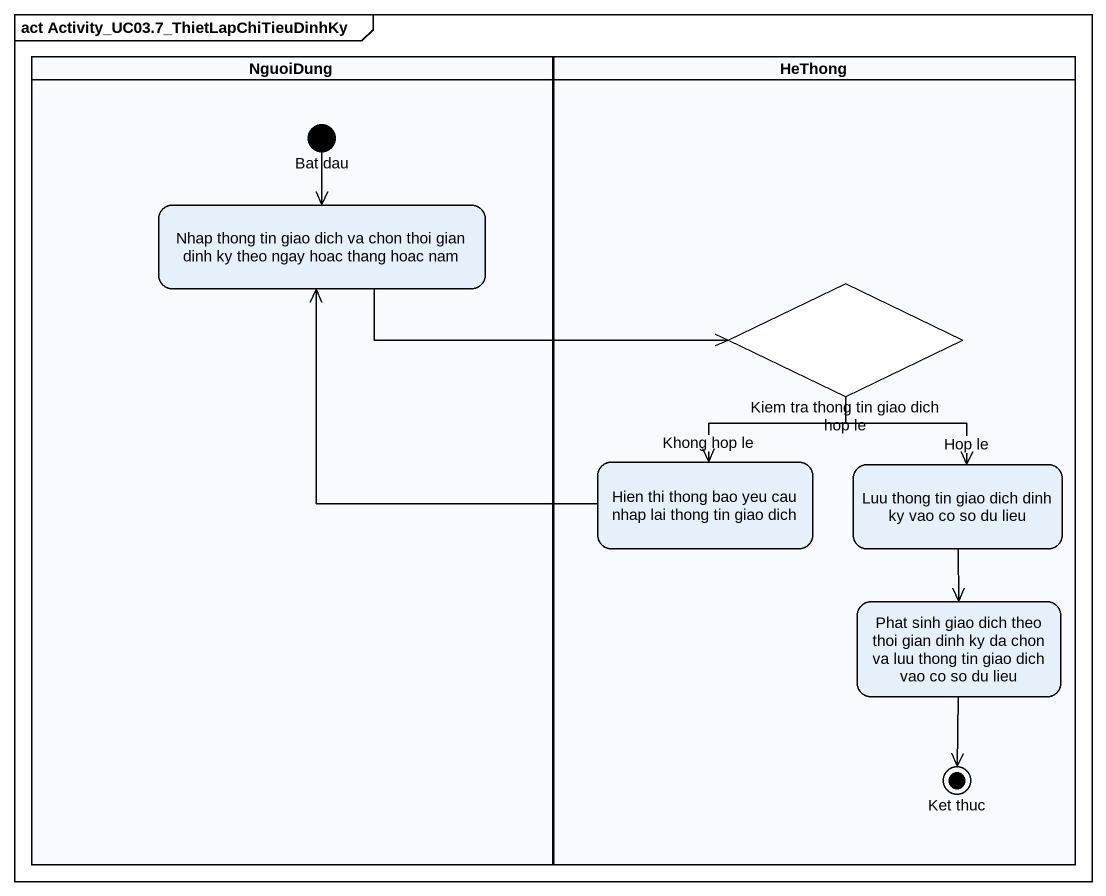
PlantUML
@startuml
mainframe act Activity_UC03.7_ThietLapChiTieuDinhKy
hide empty description
state NguoiDung <<partition>> {
  state "Bat dau" as Bat_dau <<start>>
  state "Nhap thong tin giao dich va chon thoi gian dinh ky theo ngay hoac thang hoac nam" as Nhap_thong_tin_giao_dich_va
}
state HeThong <<partition>> {
  state "Kiem tra thong tin giao dich hop le" as Kiem_tra_thong_tin_giao <<choice>>
  state "Hien thi thong bao yeu cau nhap lai thong tin giao dich" as Hien_thi_thong_bao_yeu_cau
  state "Luu thong tin giao dich dinh ky vao co so du lieu" as Luu_thong_tin_giao_dich
  state "Phat sinh giao dich theo thoi gian dinh ky da chon va luu thong tin giao dich vao co so du lieu" as Phat_sinh_giao_dich_theo
  state "Ket thuc" as Ket_thuc <<end>>
}
Bat_dau --> Nhap_thong_tin_giao_dich_va
Nhap_thong_tin_giao_dich_va -right-> Kiem_tra_thong_tin_giao
Kiem_tra_thong_tin_giao --> Hien_thi_thong_bao_yeu_cau : Khong hop le
Kiem_tra_thong_tin_giao --> Luu_thong_tin_giao_dich : Hop le
Hien_thi_thong_bao_yeu_cau -up-> Nhap_thong_tin_giao_dich_va
Luu_thong_tin_giao_dich --> Phat_sinh_giao_dich_theo
Phat_sinh_giao_dich_theo --> Ket_thuc
@enduml
